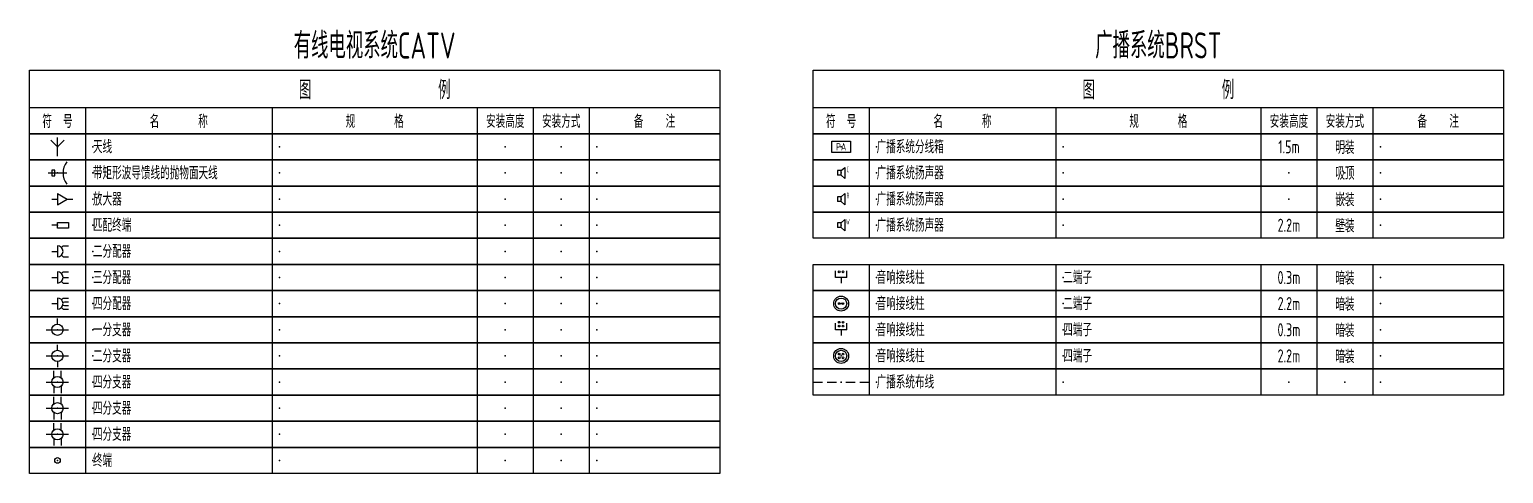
# Model space of a CAD drawing. Header units: millimetres. Extents: x -714894 to -19295, y 3400 to 234118.
# Drawn here: x -607095 to -567595, y 44600 to 56492 of the extents above; entities that cross this region are included whole.
import ezdxf
from ezdxf.enums import TextEntityAlignment as Align

# ---------------------------------------------------------------- set-up
doc = ezdxf.new("R2010")
doc.units = ezdxf.units.MM
doc.header["$LTSCALE"] = 500
doc.linetypes.add('BORDER', pattern=[1.75, 0.5, -0.25, 0.5, -0.25, 0, -0.25])
for name, color, linetype in [('E-BRST-DEVC', 3, 'Continuous'), ('E-BRST-WIRE', 4, 'BORDER'), ('E-CATV-EQPM', 3, 'Continuous'), ('E-IAS-EQPM', 2, 'Continuous'), ('E-UNIV-DIAG', 2, 'Continuous'), ('E-UNIV-EL', 140, 'Continuous'), ('E-UNIV-NOTE', 6, 'Continuous'), ('E-VSCS-DEVC', 3, 'Continuous')]:
    doc.layers.add(name, color=color, linetype=linetype)
doc.styles.add('TH-STYLE3', font='tssdeng.shx', dxfattribs={"width": 0.65, "bigfont": 'tssdchn.shx'})

# ---------------------------------------------------------------- blocks, each defined once
blk = doc.blocks.new('E-BKTS2')
for p, q in [((0, 0), (185, 0)), ((0, -7), (0, 0)), ((185, 0), (185, -7)), ((185, -7), (0, -7))]:
    blk.add_line(p, q)
at = {"linetype": 'Continuous'}
for p, q in [((15, 0), (15, -7)), ((65, 0), (65, -7)), ((120, 0), (120, -7)), ((135, 0), (135, -7)), ((150, 0), (150, -7))]:
    blk.add_line(p, q, dxfattribs=at)
for p in [(7.5, -3.5), (17, -3.5), (67, -3.5), (127.5, -3.5), (142.5, -3.5), (152, -3.5)]:
    blk.add_point(p, dxfattribs=at)
blk = doc.blocks.new('E-BKTS1')
blk.add_line((0, -10), (185, -10))
at = {"linetype": 'Continuous'}
for p, q in [((15, -10), (15, -17)), ((65, -10), (65, -17)), ((120, -10), (120, -17)), ((135, -10), (135, -17)), ((150, -10), (150, -17))]:
    blk.add_line(p, q, dxfattribs=at)
blk.add_lwpolyline([(0, 0), (185, 0), (185, -17), (0, -17)], close=True)
at = {"layer": 'E-UNIV-NOTE', "style": 'TH-STYLE3', "width": 0.7}
for s, height, p in [('图                例', 5, (92.5, -5)), ('安装高度', 3.5, (127.5, -13.5)), ('安装方式', 3.5, (142.5, -13.5))]:
    blk.add_text(s, height=height, dxfattribs=at).set_placement(p, align=Align.MIDDLE)
at = {"layer": 'E-UNIV-NOTE', "linetype": 'Continuous', "style": 'TH-STYLE3', "width": 0.7}
for s, p in [('符  号', (7.5, -13.5)), ('名       称', (40, -13.5)), ('规       格', (92.5, -13.5)), ('备    注', (167.5, -13.5))]:
    blk.add_text(s, height=3.5, dxfattribs=at).set_placement(p, align=Align.MIDDLE)
blk = doc.blocks.new('E-BBT30')
for p, q in [((-1.5, 1.5), (-1.5, 3.3)), ((1.5, 1.5), (-1.5, 1.5)), ((0, 1.5), (0, 0)), ((1.5, 1.5), (1.5, 3.3))]:
    blk.add_line(p, q)
for centre in [(-0.5, 3), (0.5, 3)]:
    blk.add_circle(centre, 0.25)
blk = doc.blocks.new('E-BBT31-1')
for centre, radius in [((0, 0), 2), ((-0.5, 0), 0.25), ((0.5, 0), 0.25)]:
    blk.add_circle(centre, radius)
at = {"layer": 'E-UNIV-EL'}
blk.add_circle((0, 0), 1.5, dxfattribs=at)
blk = doc.blocks.new('E-BBT40')
for p, q in [((-1.5, 1.5), (-1.5, 3.3)), ((1.5, 1.5), (-1.5, 1.5)), ((0, 1.5), (0, 0)), ((1.5, 1.5), (1.5, 3.3))]:
    blk.add_line(p, q)
for centre in [(-0.5, 3.5), (-0.5, 2.5), (0.5, 3.5), (0.5, 2.5)]:
    blk.add_circle(centre, 0.25)
blk = doc.blocks.new('E-BBT41-1')
for centre, radius in [((0, 0), 2), ((-0.5, 0.5), 0.25), ((0.5, 0.5), 0.25), ((-0.5, -0.5), 0.25), ((0.5, -0.5), 0.25)]:
    blk.add_circle(centre, radius)
at = {"layer": 'E-UNIV-EL'}
blk.add_circle((0, 0), 1.5, dxfattribs=at)
blk = doc.blocks.new('E-BBT10-1')
for p, q in [((0, 0.62), (-1, 0.62)), ((-1, 0.62), (-1, -0.62)), ((0, 0.62), (1, 1.5)), ((0, -0.62), (0, 0.62)), ((1, 1.5), (1, -1.5)), ((0, -0.62), (-1, -0.62)), ((0, -0.62), (1, -1.5))]:
    blk.add_line(p, q)
at = {"layer": 'E-UNIV-EL', "style": 'TH-STYLE3', "width": 0.5}
blk.add_attdef('F', text='', height=1.5, dxfattribs=at).set_placement((1.5, 1), align=Align.MIDDLE)
blk = doc.blocks.new('E-BBT10-2')
for p, q in [((0, 0.62), (-1, 0.62)), ((-1, 0.62), (-1, -0.63)), ((0, 0.62), (1, 1.5)), ((0, -0.63), (0, 0.62)), ((1, 1.5), (1, -1.5)), ((0, -0.63), (-1, -0.63)), ((0, -0.63), (1, -1.5))]:
    blk.add_line(p, q)
at = {"layer": 'E-UNIV-EL', "style": 'TH-STYLE3', "width": 0.5}
blk.add_attdef('F', text='', height=1.5, dxfattribs=at).set_placement((1.5, 1), align=Align.MIDDLE)
blk = doc.blocks.new('E-BBT10-3')
for p, q in [((0, 0.62), (-1, 0.62)), ((-1, 0.62), (-1, -0.62)), ((0, 0.62), (1, 1.5)), ((0, -0.62), (0, 0.62)), ((1, 1.5), (1, -1.5)), ((0, -0.62), (-1, -0.62)), ((0, -0.62), (1, -1.5))]:
    blk.add_line(p, q)
at = {"layer": 'E-UNIV-EL', "style": 'TH-STYLE3', "width": 0.5}
blk.add_attdef('F', text='', height=1.5, dxfattribs=at).set_placement((1.5, 1), align=Align.MIDDLE)
blk = doc.blocks.new('E-BBT01')
blk.add_lwpolyline([(-2.5, -1.5), (-2.5, 1.5), (2.5, 1.5), (2.5, -1.5)], close=True)
at = {"layer": 'E-UNIV-EL', "style": 'TH-STYLE3', "width": 0.7}
blk.add_attdef('BOX', text='', height=2, dxfattribs=at).set_placement((0, 0), align=Align.MIDDLE)
blk = doc.blocks.new('E-BCATV011')
for p, q in [((0, 0), (-1.77, 1.77)), ((0, -2.5), (0, 2.5)), ((0, 0), (1.77, 1.77))]:
    blk.add_line(p, q)
blk = doc.blocks.new('E-BCATV012')
blk.add_line((-2.5, 0), (2.5, 0))
blk.add_lwpolyline([(-1.5, -0.75), (-0.75, -0.75), (-0.75, 0.75), (-1.5, 0.75)], close=True)
blk.add_arc((6.5, 0), 5, 143.1301, 216.8699)
blk = doc.blocks.new('E-BCATV021')
for p, q in [((-1.5, 0), (0, 0)), ((0, 1.5), (0, -1.5)), ((0, 1.5), (2.6, 0)), ((0, -1.5), (2.6, 0)), ((2.6, 0), (4.1, 0))]:
    blk.add_line(p, q)
blk = doc.blocks.new('E-BCATV029')
blk.add_line((0, 0), (-1.5, 0))
blk.add_lwpolyline([(0, -0.75), (0, 0.75), (3, 0.75), (3, -0.75)], close=True)
blk = doc.blocks.new('E-BCATV032')
for p, q in [((-1.5, 0), (0, 0)), ((0, 1.5), (0, -1.5)), ((1.06, 1.06), (1.5, 1.5)), ((1.5, 1.5), (3, 1.5)), ((1.06, -1.06), (1.5, -1.5)), ((1.5, -1.5), (3, -1.5))]:
    blk.add_line(p, q)
blk.add_arc((0, 0), 1.5, 270, 90)
blk = doc.blocks.new('E-BCATV033')
for p, q in [((-1.5, 0), (0, 0)), ((0, 1.5), (0, -1.5)), ((1.06, 1.06), (1.5, 1.5)), ((1.5, 1.5), (3, 1.5)), ((1.5, 0), (3, 0)), ((1.06, -1.06), (1.5, -1.5)), ((1.5, -1.5), (3, -1.5))]:
    blk.add_line(p, q)
blk.add_arc((0, 0), 1.5, 270, 90)
blk = doc.blocks.new('E-BCATV034')
for p, q in [((-1.5, 0), (0, 0)), ((0, 1.5), (0, -1.5)), ((1.06, 1.06), (1.5, 1.5)), ((1.45, 0.39), (1.87, 0.5)), ((1.5, 1.5), (3, 1.5)), ((1.87, 0.5), (3, 0.5)), ((1.06, -1.06), (1.5, -1.5)), ((1.45, -0.39), (1.87, -0.5)), ((1.5, -1.5), (3, -1.5)), ((1.87, -0.5), (3, -0.5))]:
    blk.add_line(p, q)
blk.add_arc((0, 0), 1.5, 270, 90)
blk = doc.blocks.new('E-BCATV041')
for p, q in [((-3, 0), (3, 0)), ((0, 1.5), (0, 3))]:
    blk.add_line(p, q)
blk.add_circle((0, 0), 1.5)
blk = doc.blocks.new('E-BCATV042')
for p, q in [((-3, 0), (3, 0)), ((0, 1.5), (0, 3)), ((0, -1.5), (0, -3))]:
    blk.add_line(p, q)
blk.add_circle((0, 0), 1.5)
blk = doc.blocks.new('E-BCATV044')
for p, q in [((-3, 0), (3, 0)), ((-1, 1.12), (-1, 3)), ((1, 1.12), (1, 3)), ((-1, -1.12), (-1, -3)), ((1, -1.12), (1, -3))]:
    blk.add_line(p, q)
blk.add_circle((0, 0), 1.5)
blk = doc.blocks.new('E-BCATV100')
blk.add_circle((0, 0), 0.75)

msp = doc.modelspace()

# ---------------------------------------------------------------- linework, layer by layer
at = {"layer": 'E-BRST-WIRE'}
msp.add_line((-586094.54, 47050), (-584594.54, 47050), dxfattribs=at)

# ---------------------------------------------------------------- block references
at = {"layer": 'E-BRST-DEVC'}
ref = msp.add_blockref('E-BBT10-1', (-585344.54, 52650), dxfattribs=dict(at, xscale=100, yscale=100, zscale=100))
ref.add_attrib('F', 'C', dxfattribs={"layer": 'E-UNIV-EL', "height": 150, "style": 'TH-STYLE3', "width": 0.5}).set_placement((-585164.54, 52745.23), align=Align.MIDDLE)
ref = msp.add_blockref('E-BBT10-2', (-585344.54, 51950), dxfattribs=dict(at, xscale=100, yscale=100, zscale=100))
ref.add_attrib('F', 'R', dxfattribs={"layer": 'E-UNIV-EL', "height": 150, "style": 'TH-STYLE3', "width": 0.5}).set_placement((-585164.54, 52045.23), align=Align.MIDDLE)
ref = msp.add_blockref('E-BBT10-3', (-585344.54, 51250), dxfattribs=dict(at, xscale=100, yscale=100, zscale=100))
ref.add_attrib('F', 'W', dxfattribs={"layer": 'E-UNIV-EL', "height": 150, "style": 'TH-STYLE3', "width": 0.5}).set_placement((-585164.54, 51345.23), align=Align.MIDDLE)
at = {"layer": 'E-BRST-DEVC', "xscale": 100, "yscale": 100, "zscale": 100}
for name, p in [('E-BBT30', (-585344.54, 49700)), ('E-BBT31-1', (-585344.54, 49150)), ('E-BBT40', (-585344.54, 48300)), ('E-BBT41-1', (-585344.54, 47750))]:
    msp.add_blockref(name, p, dxfattribs=at)
at = {"layer": 'E-CATV-EQPM', "xscale": 100, "yscale": 100, "zscale": 100}
for name, p in [('E-BCATV011', (-606344.54, 53350)), ('E-BCATV012', (-606344.54, 52650)), ('E-BCATV021', (-606344.54, 51950)), ('E-BCATV029', (-606344.54, 51250)), ('E-BCATV032', (-606344.54, 50550)), ('E-BCATV033', (-606344.54, 49850)), ('E-BCATV034', (-606344.54, 49150)), ('E-BCATV041', (-606344.54, 48450)), ('E-BCATV042', (-606344.54, 47750)), ('E-BCATV044', (-606344.54, 47050)), ('E-BCATV044', (-606344.54, 46350)), ('E-BCATV044', (-606344.54, 45650))]:
    msp.add_blockref(name, p, dxfattribs=at)
at = {"layer": 'E-IAS-EQPM', "xscale": 100, "yscale": 100, "zscale": 100}
msp.add_blockref('E-BCATV100', (-606344.54, 44950), dxfattribs=at)
at = {"layer": 'E-UNIV-DIAG', "xscale": 100, "yscale": 100, "zscale": 100}
for name, p in [('E-BKTS1', (-607094.54, 55400)), ('E-BKTS1', (-586094.54, 55400)), ('E-BKTS2', (-607094.54, 53700)), ('E-BKTS2', (-586094.54, 53700)), ('E-BKTS2', (-607094.54, 53000)), ('E-BKTS2', (-586094.54, 53000)), ('E-BKTS2', (-607094.54, 52300)), ('E-BKTS2', (-586094.54, 52300)), ('E-BKTS2', (-607094.54, 51600)), ('E-BKTS2', (-586094.54, 51600)), ('E-BKTS2', (-607094.54, 50900)), ('E-BKTS2', (-607094.54, 50200)), ('E-BKTS2', (-586094.54, 50200)), ('E-BKTS2', (-607094.54, 49500)), ('E-BKTS2', (-586094.54, 49500)), ('E-BKTS2', (-607094.54, 48800)), ('E-BKTS2', (-586094.54, 48800)), ('E-BKTS2', (-607094.54, 48100)), ('E-BKTS2', (-586094.54, 48100)), ('E-BKTS2', (-607094.54, 47400)), ('E-BKTS2', (-586094.54, 47400)), ('E-BKTS2', (-607094.54, 46700)), ('E-BKTS2', (-607094.54, 46000)), ('E-BKTS2', (-607094.54, 45300))]:
    msp.add_blockref(name, p, dxfattribs=at)
at = {"layer": 'E-VSCS-DEVC', "xscale": 100, "yscale": 100, "zscale": 100}
msp.add_blockref('E-BBT01', (-585344.54, 53350), dxfattribs=at).add_auto_attribs({'BOX': 'PA'})

# ---------------------------------------------------------------- texts
at = {"layer": 'E-UNIV-NOTE', "style": 'TH-STYLE3', "width": 0.7}
for s, height, p in [('有线电视系统CATV', 700, (-597844.54, 56100)), ('广播系统BRST', 700, (-576844.54, 56100)), ('1.5m', 350, (-573344.54, 53350)), ('明装', 350, (-571844.54, 53350)), ('吸顶', 350, (-571844.54, 52650)), ('嵌装', 350, (-571844.54, 51950)), ('0.3m', 350, (-573344.54, 49850)), ('暗装', 350, (-571844.54, 49850)), ('2.2m', 350, (-573344.54, 49150)), ('暗装', 350, (-571844.54, 49150)), ('0.3m', 350, (-573344.54, 48450)), ('暗装', 350, (-571844.54, 48450)), ('2.2m', 350, (-573344.54, 47750)), ('暗装', 350, (-571844.54, 47750))]:
    msp.add_text(s, height=height, dxfattribs=at).set_placement(p, align=Align.MIDDLE)
at = {"layer": 'E-UNIV-NOTE', "linetype": 'Continuous', "style": 'TH-STYLE3', "width": 0.7}
for s, p in [('天线', (-605394.54, 53350)), ('广播系统分线箱', (-584394.54, 53350)), ('带矩形波导馈线的抛物面天线', (-605394.54, 52650)), ('放大器', (-605394.54, 51950)), ('匹配终端', (-605394.54, 51250)), ('二分配器', (-605394.54, 50550)), ('三分配器', (-605394.54, 49850)), ('四分配器', (-605394.54, 49150)), ('一分支器', (-605394.54, 48450)), ('二分支器', (-605394.54, 47750)), ('四分支器', (-605394.54, 47050)), ('广播系统布线', (-584394.54, 47050)), ('四分支器', (-605394.54, 46350)), ('四分支器', (-605394.54, 45650)), ('终端', (-605394.54, 44950))]:
    msp.add_text(s, height=350, dxfattribs=at).set_placement(p, align=Align.MIDDLE_LEFT)
at = {"layer": 'E-UNIV-NOTE', "style": 'TH-STYLE3', "width": 0.7}
for s, p in [('广播系统扬声器', (-584394.54, 52650)), ('广播系统扬声器', (-584394.54, 51950)), ('广播系统扬声器', (-584394.54, 51250)), ('音响接线柱', (-584394.54, 49850)), ('二端子', (-579394.54, 49850)), ('音响接线柱', (-584394.54, 49150)), ('二端子', (-579394.54, 49150)), ('音响接线柱', (-584394.54, 48450)), ('四端子', (-579394.54, 48450)), ('音响接线柱', (-584394.54, 47750)), ('四端子', (-579394.54, 47750))]:
    msp.add_text(s, height=350, dxfattribs=at).set_placement(p, align=Align.MIDDLE_LEFT)
at = {"layer": 'E-UNIV-NOTE', "linetype": 'Continuous', "style": 'TH-STYLE3', "width": 0.7}
for s, p in [('2.2m', (-573344.54, 51250)), ('壁装', (-571844.54, 51250))]:
    msp.add_text(s, height=350, dxfattribs=at).set_placement(p, align=Align.MIDDLE)

doc.saveas('drawing.dxf')
